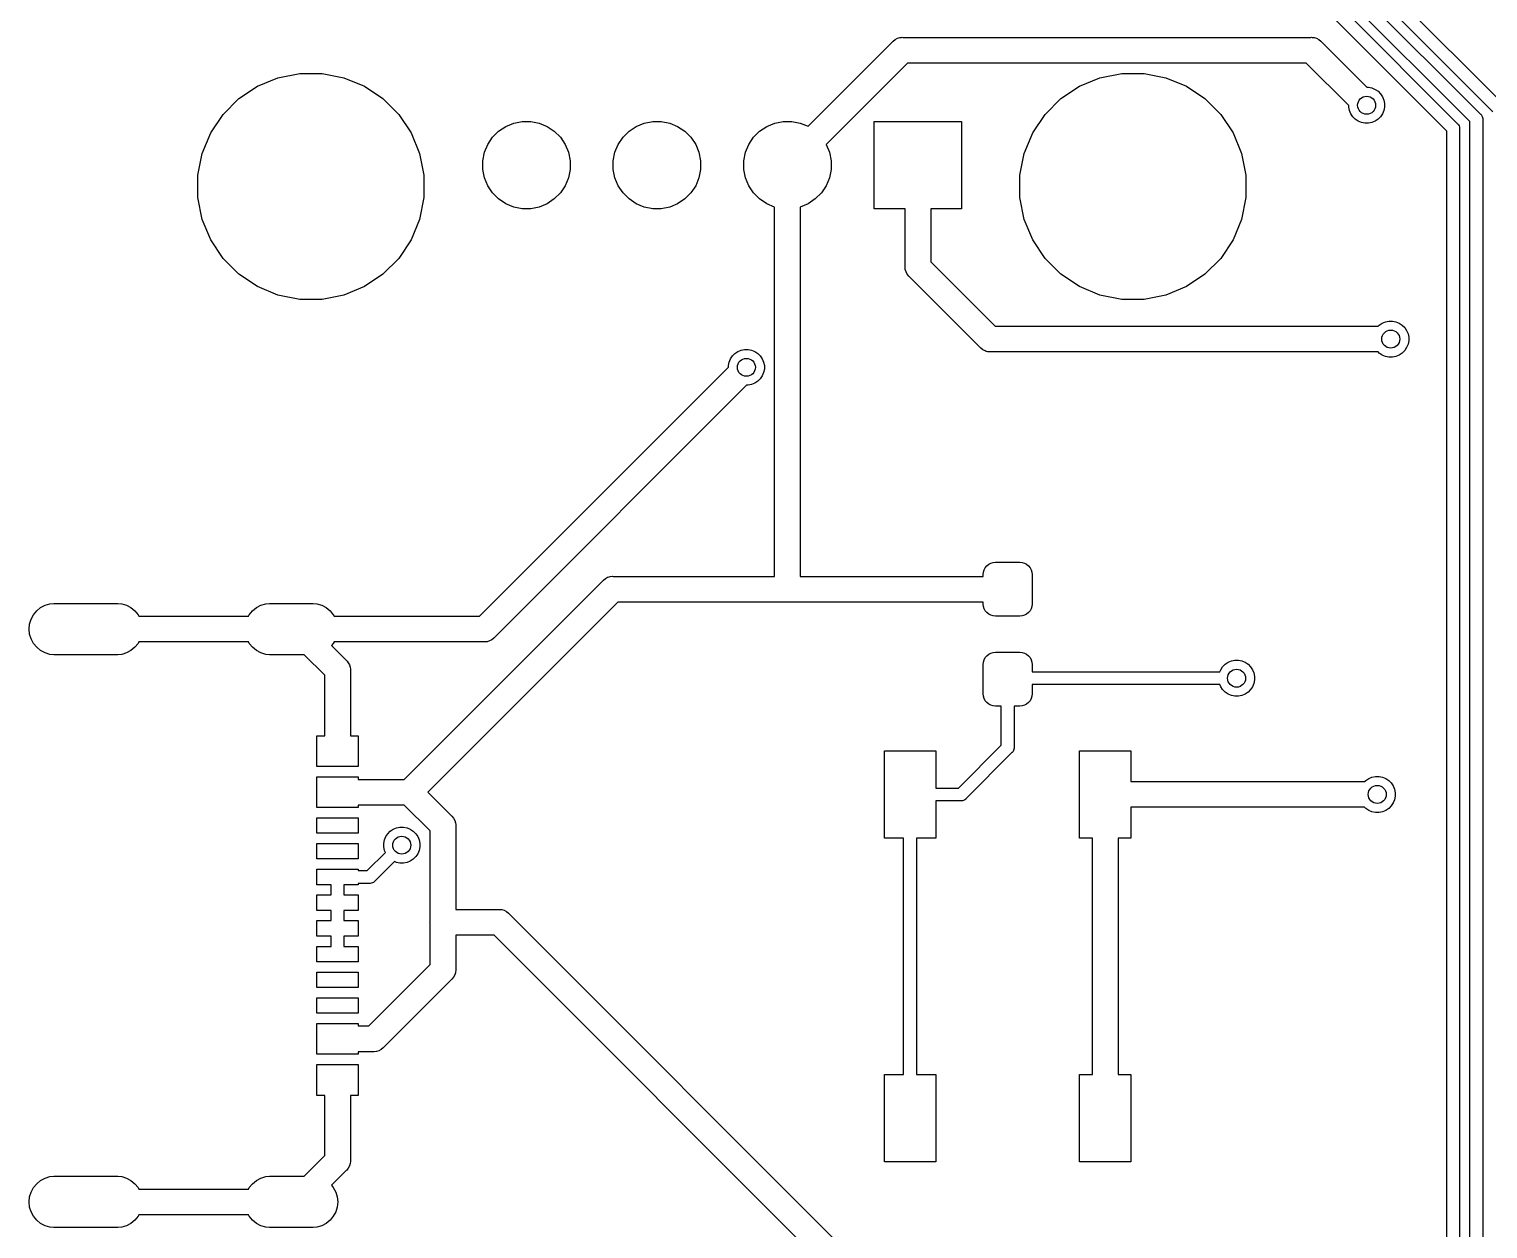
# Model space of a CAD drawing. Extents: x 52 to 337, y -160 to -34.
# Drawn here: x 51.6 to 79.99, y -92.62 to -69.27 of the extents above; entities that cross this region are included whole.
import ezdxf

# ---------------------------------------------------------------- set-up
doc = ezdxf.new("R2010")
doc.units = 0
doc.layers.add('BLACK', color=7, linetype='CONTINUOUS')

msp = doc.modelspace()

# ---------------------------------------------------------------- linework, layer by layer
at = {"layer": 'BLACK', "linetype": 'CONTINUOUS'}
for p, q in [((77.5639, -68.0008), (80.2991, -70.7359)), ((80.09, -70.8804), (77.4194, -68.2098)), ((79.64, -71.0668), (77.233, -68.6598)), ((77.3775, -68.4508), (79.849, -70.9223)), ((77.1911, -68.9008), (79.399, -71.1087)), ((79.19, -71.2532), (77.0466, -69.1098)), ((66.7581, -71.1596), (68.407, -69.5107)), ((68.407, -69.5107), (68.4148, -69.5012)), ((68.4148, -69.5012), (68.4529, -69.4699)), ((68.4529, -69.4699), (68.4963, -69.4467)), ((68.4963, -69.4467), (68.5434, -69.4324)), ((68.5434, -69.4324), (68.5802, -69.4288)), ((68.5802, -69.4288), (68.5925, -69.4276)), ((68.5802, -69.4288), (68.5802, -69.4288)), ((68.5925, -69.4276), (68.6047, -69.4288)), ((68.6047, -69.4288), (76.5479, -69.4288)), ((76.5479, -69.4288), (76.5601, -69.4276)), ((76.5601, -69.4276), (76.5724, -69.4288)), ((76.5724, -69.4288), (76.6091, -69.4324)), ((76.6091, -69.4324), (76.6563, -69.4467)), ((76.6563, -69.4467), (76.6997, -69.4699)), ((76.6997, -69.4699), (76.7378, -69.5012)), ((76.7378, -69.5012), (76.7456, -69.5107)), ((76.7456, -69.5107), (77.6349, -70.4)), ((56.4396, -70.2133), (56.8646, -70.1288)), ((56.8646, -70.1288), (57.298, -70.1288)), ((57.298, -70.1288), (57.723, -70.2133)), ((68.696, -69.9288), (67.1116, -71.5132)), ((76.4566, -69.9288), (68.696, -69.9288)), ((72.4396, -70.2133), (72.8646, -70.1288)), ((72.8646, -70.1288), (73.298, -70.1288)), ((73.298, -70.1288), (73.723, -70.2133)), ((77.2813, -70.7536), (76.4566, -69.9288)), ((55.6789, -70.6199), (56.0392, -70.3792)), ((56.0392, -70.3792), (56.4396, -70.2133)), ((57.723, -70.2133), (58.1234, -70.3792)), ((58.1234, -70.3792), (58.4837, -70.6199)), ((71.6789, -70.6199), (72.0392, -70.3792)), ((72.0392, -70.3792), (72.4396, -70.2133)), ((73.723, -70.2133), (74.1234, -70.3792)), ((74.1234, -70.3792), (74.4837, -70.6199)), ((77.6349, -70.4), (77.6658, -70.4)), ((77.6658, -70.4), (77.7334, -70.4134)), ((55.3724, -70.9264), (55.6789, -70.6199)), ((58.4837, -70.6199), (58.7901, -70.9264)), ((71.3724, -70.9264), (71.6789, -70.6199)), ((74.4837, -70.6199), (74.7901, -70.9264)), ((77.7334, -70.4134), (77.7971, -70.4398)), ((77.7971, -70.4398), (77.8544, -70.4781)), ((77.8544, -70.4781), (77.9032, -70.5269)), ((77.9032, -70.5269), (77.9415, -70.5842)), ((77.9415, -70.5842), (77.9679, -70.6479)), ((77.9679, -70.6479), (77.9813, -70.7155)), ((55.1317, -71.2867), (55.3724, -70.9264)), ((58.7901, -70.9264), (59.0309, -71.2867)), ((71.1317, -71.2867), (71.3724, -70.9264)), ((74.7901, -70.9264), (75.0309, -71.2867)), ((77.2813, -70.7845), (77.2813, -70.7536)), ((77.2948, -70.8521), (77.2813, -70.7845)), ((77.3212, -70.9158), (77.2948, -70.8521)), ((77.3595, -70.9731), (77.3212, -70.9158)), ((77.4082, -71.0219), (77.3595, -70.9731)), ((77.9032, -70.9731), (77.8544, -71.0219)), ((77.9415, -70.9158), (77.9032, -70.9731)), ((77.9679, -70.8521), (77.9415, -70.9158)), ((77.9813, -70.7845), (77.9679, -70.8521)), ((77.9813, -70.7155), (77.9813, -70.7845)), ((79.849, -70.9223), (79.8538, -70.9262)), ((79.8538, -70.9262), (79.8577, -70.9309)), ((79.8577, -70.9309), (79.8577, -70.9309)), ((79.8577, -70.9309), (79.8667, -70.9419)), ((79.8667, -70.9419), (79.8694, -70.9452)), ((79.8694, -70.9452), (79.881, -70.9669)), ((79.881, -70.9669), (79.8882, -70.9905)), ((60.6173, -71.3719), (60.7357, -71.2535)), ((60.7357, -71.2535), (60.8749, -71.1605)), ((60.8749, -71.1605), (61.0296, -71.0964)), ((61.0296, -71.0964), (61.1938, -71.0637)), ((61.1938, -71.0637), (61.3612, -71.0637)), ((61.3612, -71.0637), (61.5254, -71.0964)), ((61.5254, -71.0964), (61.6801, -71.1605)), ((61.6801, -71.1605), (61.8193, -71.2535)), ((61.8193, -71.2535), (61.9377, -71.3719)), ((63.1573, -71.3719), (63.2757, -71.2535)), ((63.2757, -71.2535), (63.4149, -71.1605)), ((63.4149, -71.1605), (63.5696, -71.0964)), ((63.5696, -71.0964), (63.7338, -71.0637)), ((63.7338, -71.0637), (63.9012, -71.0637)), ((63.9012, -71.0637), (64.0654, -71.0964)), ((64.0654, -71.0964), (64.2201, -71.1605)), ((64.2201, -71.1605), (64.3593, -71.2535)), ((64.3593, -71.2535), (64.4777, -71.3719)), ((65.6973, -71.3719), (65.8157, -71.2535)), ((65.8157, -71.2535), (65.9549, -71.1605)), ((65.9549, -71.1605), (66.1096, -71.0964)), ((66.1096, -71.0964), (66.2738, -71.0637)), ((66.2738, -71.0637), (66.4412, -71.0637)), ((66.4412, -71.0637), (66.6054, -71.0964)), ((66.6054, -71.0964), (66.7581, -71.1596)), ((68.0475, -72.7638), (68.0475, -71.0637)), ((68.0475, -71.0637), (69.7475, -71.0637)), ((69.7475, -71.0637), (69.7475, -72.7638)), ((77.4655, -71.0602), (77.4082, -71.0219)), ((77.5292, -71.0866), (77.4655, -71.0602)), ((77.5969, -71.1), (77.5292, -71.0866)), ((77.6658, -71.1), (77.5969, -71.1)), ((77.7334, -71.0866), (77.6658, -71.1)), ((77.7971, -71.0602), (77.7334, -71.0866)), ((77.8544, -71.0219), (77.7971, -71.0602)), ((79.19, -107.845), (79.19, -71.2532)), ((79.399, -71.1087), (79.4038, -71.1126)), ((79.4038, -71.1126), (79.4077, -71.1173)), ((79.4077, -71.1173), (79.4077, -71.1173)), ((79.4077, -71.1173), (79.4194, -71.1316)), ((79.4194, -71.1316), (79.431, -71.1533)), ((79.431, -71.1533), (79.4382, -71.1769)), ((79.4382, -71.1769), (79.4406, -71.2014)), ((79.4406, -71.2014), (79.44, -71.2075)), ((79.44, -71.2075), (79.44, -107.8)), ((79.64, -107.659), (79.64, -71.0668)), ((79.8882, -70.9905), (79.89, -71.0089)), ((79.89, -71.0089), (79.89, -71.0089)), ((79.89, -71.0089), (79.8906, -71.015)), ((79.8906, -71.015), (79.89, -71.0211)), ((79.89, -71.0211), (79.89, -107.613)), ((54.9658, -71.6871), (55.1317, -71.2867)), ((59.0309, -71.2867), (59.1968, -71.6871)), ((60.4602, -71.6658), (60.5242, -71.5111)), ((60.5242, -71.5111), (60.6173, -71.3719)), ((61.9377, -71.3719), (62.0308, -71.5111)), ((62.0308, -71.5111), (62.0948, -71.6658)), ((63.0002, -71.6658), (63.0642, -71.5111)), ((63.0642, -71.5111), (63.1573, -71.3719)), ((64.4777, -71.3719), (64.5708, -71.5111)), ((64.5708, -71.5111), (64.6348, -71.6658)), ((65.5402, -71.6658), (65.6042, -71.5111)), ((65.6042, -71.5111), (65.6973, -71.3719)), ((67.1116, -71.5132), (67.1748, -71.6658)), ((70.9658, -71.6871), (71.1317, -71.2867)), ((75.0309, -71.2867), (75.1968, -71.6871)), ((54.8813, -72.1121), (54.9658, -71.6871)), ((59.1968, -71.6871), (59.2813, -72.1121)), ((60.4275, -71.83), (60.4602, -71.6658)), ((60.4275, -71.9975), (60.4275, -71.83)), ((62.0948, -71.6658), (62.1275, -71.83)), ((62.1275, -71.83), (62.1275, -71.9975)), ((62.9675, -71.83), (63.0002, -71.6658)), ((62.9675, -71.9975), (62.9675, -71.83)), ((64.6348, -71.6658), (64.6675, -71.83)), ((64.6675, -71.83), (64.6675, -71.9975)), ((65.5075, -71.83), (65.5402, -71.6658)), ((65.5075, -71.9975), (65.5075, -71.83)), ((67.1748, -71.6658), (67.2075, -71.83)), ((67.2075, -71.83), (67.2075, -71.9975)), ((70.8813, -72.1121), (70.9658, -71.6871)), ((75.1968, -71.6871), (75.2813, -72.1121)), ((54.8813, -72.5455), (54.8813, -72.1121)), ((59.2813, -72.1121), (59.2813, -72.5455)), ((60.4602, -72.1617), (60.4275, -71.9975)), ((62.1275, -71.9975), (62.0948, -72.1617)), ((63.0002, -72.1617), (62.9675, -71.9975)), ((64.6675, -71.9975), (64.6348, -72.1617)), ((65.5402, -72.1617), (65.5075, -71.9975)), ((67.2075, -71.9975), (67.1748, -72.1617)), ((70.8813, -72.5455), (70.8813, -72.1121)), ((75.2813, -72.1121), (75.2813, -72.5455)), ((60.5242, -72.3164), (60.4602, -72.1617)), ((60.6173, -72.4556), (60.5242, -72.3164)), ((62.0308, -72.3164), (61.9377, -72.4556)), ((62.0948, -72.1617), (62.0308, -72.3164)), ((63.0642, -72.3164), (63.0002, -72.1617)), ((63.1573, -72.4556), (63.0642, -72.3164)), ((64.5708, -72.3164), (64.4777, -72.4556)), ((64.6348, -72.1617), (64.5708, -72.3164)), ((65.6042, -72.3164), (65.5402, -72.1617)), ((65.6973, -72.4556), (65.6042, -72.3164)), ((67.1108, -72.3164), (67.0177, -72.4556)), ((67.1748, -72.1617), (67.1108, -72.3164)), ((54.9658, -72.9705), (54.8813, -72.5455)), ((59.2813, -72.5455), (59.1968, -72.9705)), ((60.7357, -72.574), (60.6173, -72.4556)), ((60.8749, -72.667), (60.7357, -72.574)), ((61.0296, -72.7311), (60.8749, -72.667)), ((61.6801, -72.667), (61.5254, -72.7311)), ((61.8193, -72.574), (61.6801, -72.667)), ((61.9377, -72.4556), (61.8193, -72.574)), ((63.2757, -72.574), (63.1573, -72.4556)), ((63.4149, -72.667), (63.2757, -72.574)), ((63.5696, -72.7311), (63.4149, -72.667)), ((64.2201, -72.667), (64.0654, -72.7311)), ((64.3593, -72.574), (64.2201, -72.667)), ((64.4777, -72.4556), (64.3593, -72.574)), ((65.8157, -72.574), (65.6973, -72.4556)), ((65.9549, -72.667), (65.8157, -72.574)), ((66.1075, -72.7302), (65.9549, -72.667)), ((66.7601, -72.667), (66.6075, -72.7302)), ((66.8993, -72.574), (66.7601, -72.667)), ((67.0177, -72.4556), (66.8993, -72.574)), ((70.9658, -72.9705), (70.8813, -72.5455)), ((75.2813, -72.5455), (75.1968, -72.9705)), ((61.1938, -72.7638), (61.0296, -72.7311)), ((61.3612, -72.7638), (61.1938, -72.7638)), ((61.5254, -72.7311), (61.3612, -72.7638)), ((63.7338, -72.7638), (63.5696, -72.7311)), ((63.9012, -72.7638), (63.7338, -72.7638)), ((64.0654, -72.7311), (63.9012, -72.7638)), ((66.1075, -79.9188), (66.1075, -72.7302)), ((66.6075, -72.7302), (66.6075, -79.9188)), ((68.6475, -72.7638), (68.0475, -72.7638)), ((68.6475, -73.8852), (68.6475, -72.7638)), ((69.7475, -72.7638), (69.1475, -72.7638)), ((69.1475, -72.7638), (69.1475, -73.7939)), ((55.1317, -73.3709), (54.9658, -72.9705)), ((59.1968, -72.9705), (59.0309, -73.3709)), ((71.1317, -73.3709), (70.9658, -72.9705)), ((75.1968, -72.9705), (75.0309, -73.3709)), ((55.3724, -73.7312), (55.1317, -73.3709)), ((59.0309, -73.3709), (58.7901, -73.7312)), ((71.3724, -73.7312), (71.1317, -73.3709)), ((75.0309, -73.3709), (74.7901, -73.7312)), ((55.6789, -74.0377), (55.3724, -73.7312)), ((58.7901, -73.7312), (58.4837, -74.0377)), ((69.1475, -73.7939), (70.4036, -75.05)), ((71.6789, -74.0377), (71.3724, -73.7312)), ((74.7901, -73.7312), (74.4837, -74.0377)), ((56.0392, -74.2784), (55.6789, -74.0377)), ((58.4837, -74.0377), (58.1234, -74.2784)), ((68.6463, -73.8975), (68.6475, -73.8852)), ((68.6511, -73.9465), (68.6463, -73.8975)), ((68.6654, -73.9936), (68.6511, -73.9465)), ((68.6886, -74.0371), (68.6654, -73.9936)), ((68.7199, -74.0751), (68.6886, -74.0371)), ((68.7294, -74.083), (68.7199, -74.0751)), ((70.1145, -75.4681), (68.7294, -74.083)), ((72.0392, -74.2784), (71.6789, -74.0377)), ((74.4837, -74.0377), (74.1234, -74.2784)), ((56.4396, -74.4443), (56.0392, -74.2784)), ((58.1234, -74.2784), (57.723, -74.4443)), ((72.4396, -74.4443), (72.0392, -74.2784)), ((74.1234, -74.2784), (73.723, -74.4443)), ((56.8646, -74.5288), (56.4396, -74.4443)), ((57.298, -74.5288), (56.8646, -74.5288)), ((57.723, -74.4443), (57.298, -74.5288)), ((72.8646, -74.5288), (72.4396, -74.4443)), ((73.298, -74.5288), (72.8646, -74.5288)), ((73.723, -74.4443), (73.298, -74.5288)), ((77.9979, -74.9634), (78.0655, -74.95)), ((78.0655, -74.95), (78.1345, -74.95)), ((78.1345, -74.95), (78.2021, -74.9634)), ((70.4036, -75.05), (77.855, -75.05)), ((77.855, -75.05), (77.8769, -75.0281)), ((77.8769, -75.0281), (77.9342, -74.9898)), ((77.9342, -74.9898), (77.9979, -74.9634)), ((78.2021, -74.9634), (78.2658, -74.9898)), ((78.2658, -74.9898), (78.3231, -75.0281)), ((78.3231, -75.0281), (78.3719, -75.0769)), ((78.3719, -75.0769), (78.4102, -75.1342)), ((78.4102, -75.1342), (78.4365, -75.1979)), ((78.4365, -75.1979), (78.45, -75.2655)), ((65.3917, -75.5398), (65.4554, -75.5134)), ((65.4554, -75.5134), (65.523, -75.5)), ((65.523, -75.5), (65.592, -75.5)), ((65.592, -75.5), (65.6596, -75.5134)), ((65.6596, -75.5134), (65.7233, -75.5398)), ((70.1224, -75.4776), (70.1145, -75.4681)), ((70.1604, -75.5089), (70.1224, -75.4776)), ((70.2039, -75.5321), (70.1604, -75.5089)), ((78.3719, -75.5231), (78.3231, -75.5719)), ((78.4102, -75.4658), (78.3719, -75.5231)), ((78.4365, -75.4021), (78.4102, -75.4658)), ((78.45, -75.3345), (78.4365, -75.4021)), ((78.45, -75.2655), (78.45, -75.3345)), ((65.2075, -75.8155), (65.221, -75.7479)), ((65.221, -75.7479), (65.2473, -75.6842)), ((65.2473, -75.6842), (65.2856, -75.6269)), ((65.2856, -75.6269), (65.3344, -75.5781)), ((65.3344, -75.5781), (65.3917, -75.5398)), ((65.7233, -75.5398), (65.7806, -75.5781)), ((65.7806, -75.5781), (65.8294, -75.6269)), ((65.8294, -75.6269), (65.8677, -75.6842)), ((65.8677, -75.6842), (65.894, -75.7479)), ((65.894, -75.7479), (65.9075, -75.8155)), ((70.2274, -75.5392), (70.2039, -75.5321)), ((70.251, -75.5464), (70.2274, -75.5392)), ((70.3, -75.5512), (70.251, -75.5464)), ((70.3123, -75.55), (70.3, -75.5512)), ((77.855, -75.55), (70.3123, -75.55)), ((77.8769, -75.5719), (77.855, -75.55)), ((77.9342, -75.6102), (77.8769, -75.5719)), ((77.9979, -75.6365), (77.9342, -75.6102)), ((78.0655, -75.65), (77.9979, -75.6365)), ((78.1345, -75.65), (78.0655, -75.65)), ((78.2021, -75.6365), (78.1345, -75.65)), ((78.2658, -75.6102), (78.2021, -75.6365)), ((78.3231, -75.5719), (78.2658, -75.6102)), ((60.3602, -80.6937), (65.2075, -75.8464)), ((65.2075, -75.8464), (65.2075, -75.8155)), ((65.8294, -76.0731), (65.7806, -76.1219)), ((65.8677, -76.0158), (65.8294, -76.0731)), ((65.894, -75.9521), (65.8677, -76.0158)), ((65.9075, -75.8845), (65.894, -75.9521)), ((65.9075, -75.8155), (65.9075, -75.8845)), ((65.5611, -76.2), (60.6492, -81.1118)), ((65.592, -76.2), (65.5611, -76.2)), ((65.6596, -76.1865), (65.592, -76.2)), ((65.7233, -76.1602), (65.6596, -76.1865)), ((65.7806, -76.1219), (65.7233, -76.1602)), ((70.1868, -79.7904), (70.2088, -79.7493)), ((70.2088, -79.7493), (70.2383, -79.7133)), ((70.2383, -79.7133), (70.2743, -79.6838)), ((70.2743, -79.6838), (70.3154, -79.6618)), ((70.3154, -79.6618), (70.3599, -79.6483)), ((70.3599, -79.6483), (70.4062, -79.6437)), ((70.4062, -79.6437), (70.8812, -79.6437)), ((70.8812, -79.6437), (70.9276, -79.6483)), ((70.9276, -79.6483), (70.9721, -79.6618)), ((70.9721, -79.6618), (71.0132, -79.6838)), ((71.0132, -79.6838), (71.0492, -79.7133)), ((71.0492, -79.7133), (71.0787, -79.7493)), ((71.0787, -79.7493), (71.1007, -79.7904)), ((58.8992, -83.8687), (62.7673, -80.0007)), ((62.7673, -80.0007), (62.7751, -79.9911)), ((62.7751, -79.9911), (62.8132, -79.9599)), ((62.8132, -79.9599), (62.8566, -79.9367)), ((62.8566, -79.9367), (62.8866, -79.9276)), ((62.8866, -79.9276), (62.9037, -79.9224)), ((62.9037, -79.9224), (62.9528, -79.9175)), ((62.9528, -79.9175), (62.965, -79.9188)), ((62.965, -79.9188), (66.1075, -79.9188)), ((66.6075, -79.9188), (70.1688, -79.9188)), ((70.1688, -79.8812), (70.1733, -79.8349)), ((70.1688, -79.9188), (70.1688, -79.8812)), ((70.1733, -79.8349), (70.1868, -79.7904)), ((71.1007, -79.7904), (71.1142, -79.8349)), ((71.1142, -79.8349), (71.1187, -79.8812)), ((71.1187, -79.8812), (71.1187, -80.4562)), ((51.6823, -80.6646), (51.7447, -80.5885)), ((51.7447, -80.5885), (51.8209, -80.526)), ((51.8209, -80.526), (51.9077, -80.4796)), ((51.9077, -80.4796), (52.002, -80.451)), ((52.002, -80.451), (52.0754, -80.4437)), ((52.0754, -80.4437), (53.3246, -80.4437)), ((53.3246, -80.4437), (53.398, -80.451)), ((53.398, -80.451), (53.4923, -80.4796)), ((53.4923, -80.4796), (53.5791, -80.526)), ((53.5791, -80.526), (53.6553, -80.5885)), ((53.6553, -80.5885), (53.7177, -80.6646)), ((55.8823, -80.6646), (55.9447, -80.5885)), ((55.9447, -80.5885), (56.0209, -80.526)), ((56.0209, -80.526), (56.1077, -80.4796)), ((56.1077, -80.4796), (56.202, -80.451)), ((56.202, -80.451), (56.2754, -80.4437)), ((56.2754, -80.4437), (57.1246, -80.4437)), ((57.1246, -80.4437), (57.198, -80.451)), ((57.198, -80.451), (57.2923, -80.4796)), ((57.2923, -80.4796), (57.3791, -80.526)), ((57.3791, -80.526), (57.4553, -80.5885)), ((57.4553, -80.5885), (57.5177, -80.6646)), ((63.0563, -80.4188), (59.3563, -84.1187)), ((66.319, -80.4188), (63.0563, -80.4188)), ((66.3312, -80.42), (66.319, -80.4188)), ((66.3435, -80.4188), (66.3312, -80.42)), ((70.1688, -80.4188), (66.3435, -80.4188)), ((70.1688, -80.4562), (70.1688, -80.4188)), ((70.1733, -80.5026), (70.1688, -80.4562)), ((70.1868, -80.5471), (70.1733, -80.5026)), ((70.2088, -80.5882), (70.1868, -80.5471)), ((70.2383, -80.6242), (70.2088, -80.5882)), ((70.2743, -80.6537), (70.2383, -80.6242)), ((71.0492, -80.6242), (71.0132, -80.6537)), ((71.0787, -80.5882), (71.0492, -80.6242)), ((71.1007, -80.5471), (71.0787, -80.5882)), ((71.1142, -80.5026), (71.1007, -80.5471)), ((71.1187, -80.4562), (71.1142, -80.5026)), ((51.5976, -80.9437), (51.6072, -80.8457)), ((51.6072, -80.8457), (51.6358, -80.7515)), ((51.6358, -80.7515), (51.6823, -80.6646)), ((53.7177, -80.6646), (53.7333, -80.6937)), ((53.7333, -80.6937), (55.8667, -80.6937)), ((55.8667, -80.6937), (55.8823, -80.6646)), ((57.5177, -80.6646), (57.5333, -80.6937)), ((57.5333, -80.6937), (60.3602, -80.6937)), ((70.3154, -80.6757), (70.2743, -80.6537)), ((70.3599, -80.6892), (70.3154, -80.6757)), ((70.4062, -80.6937), (70.3599, -80.6892)), ((70.8812, -80.6937), (70.4062, -80.6937)), ((70.9276, -80.6892), (70.8812, -80.6937)), ((70.9721, -80.6757), (70.9276, -80.6892)), ((71.0132, -80.6537), (70.9721, -80.6757)), ((51.6072, -81.0418), (51.5976, -80.9437)), ((51.6358, -81.136), (51.6072, -81.0418)), ((51.6823, -81.2229), (51.6358, -81.136)), ((53.7333, -81.1937), (53.7177, -81.2229)), ((55.8667, -81.1937), (53.7333, -81.1937)), ((55.8823, -81.2229), (55.8667, -81.1937)), ((57.5333, -81.1937), (57.5177, -81.2229)), ((60.4515, -81.1937), (57.5333, -81.1937)), ((60.4637, -81.195), (60.4515, -81.1937)), ((60.5128, -81.1901), (60.4637, -81.195)), ((60.5599, -81.1758), (60.5128, -81.1901)), ((60.6033, -81.1526), (60.5599, -81.1758)), ((60.6414, -81.1214), (60.6033, -81.1526)), ((60.6492, -81.1118), (60.6414, -81.1214)), ((51.7447, -81.299), (51.6823, -81.2229)), ((51.8209, -81.3615), (51.7447, -81.299)), ((51.9077, -81.4079), (51.8209, -81.3615)), ((52.002, -81.4365), (51.9077, -81.4079)), ((52.0754, -81.4437), (52.002, -81.4365)), ((53.3246, -81.4437), (52.0754, -81.4437)), ((53.398, -81.4365), (53.3246, -81.4437)), ((53.4923, -81.4079), (53.398, -81.4365)), ((53.5791, -81.3615), (53.4923, -81.4079)), ((53.6553, -81.299), (53.5791, -81.3615)), ((53.7177, -81.2229), (53.6553, -81.299)), ((55.9447, -81.299), (55.8823, -81.2229)), ((56.0209, -81.3615), (55.9447, -81.299)), ((56.1077, -81.4079), (56.0209, -81.3615)), ((56.202, -81.4365), (56.1077, -81.4079)), ((56.2754, -81.4437), (56.202, -81.4365)), ((56.9526, -81.4437), (56.2754, -81.4437)), ((57.35, -81.8411), (56.9526, -81.4437)), ((57.5177, -81.2229), (57.4822, -81.2662)), ((57.4822, -81.2662), (57.7681, -81.5521)), ((70.2088, -81.4993), (70.2383, -81.4633)), ((70.2383, -81.4633), (70.2743, -81.4338)), ((70.2743, -81.4338), (70.3154, -81.4118)), ((70.3154, -81.4118), (70.3599, -81.3983)), ((70.3599, -81.3983), (70.4062, -81.3937)), ((70.4062, -81.3937), (70.8812, -81.3937)), ((70.8812, -81.3937), (70.9276, -81.3983)), ((70.9276, -81.3983), (70.9721, -81.4118)), ((70.9721, -81.4118), (71.0132, -81.4338)), ((71.0132, -81.4338), (71.0492, -81.4633)), ((71.0492, -81.4633), (71.0787, -81.4993)), ((57.7681, -81.5521), (57.7776, -81.5599)), ((57.7776, -81.5599), (57.7855, -81.5695)), ((57.7855, -81.5695), (57.7855, -81.5695)), ((57.7855, -81.5695), (57.8089, -81.598)), ((57.8089, -81.598), (57.8321, -81.6414)), ((57.8321, -81.6414), (57.8321, -81.6414)), ((57.8321, -81.6414), (57.8464, -81.6886)), ((57.8464, -81.6886), (57.85, -81.7253)), ((57.85, -81.7253), (57.8512, -81.7376)), ((57.8512, -81.7376), (57.85, -81.7498)), ((57.85, -81.7498), (57.85, -82.1395)), ((70.1688, -81.6312), (70.1733, -81.5849)), ((70.1688, -82.2062), (70.1688, -81.6312)), ((70.1733, -81.5849), (70.1868, -81.5404)), ((70.1868, -81.5404), (70.2088, -81.4993)), ((71.0787, -81.4993), (71.1007, -81.5404)), ((71.1007, -81.5404), (71.1142, -81.5849)), ((71.1142, -81.5849), (71.1187, -81.6312)), ((71.1187, -81.6312), (71.1187, -81.775)), ((74.7729, -81.775), (74.7898, -81.7342)), ((74.7898, -81.7342), (74.8281, -81.6769)), ((74.8281, -81.6769), (74.8769, -81.6281)), ((74.8769, -81.6281), (74.9342, -81.5898)), ((74.9342, -81.5898), (74.9979, -81.5635)), ((74.9979, -81.5635), (75.0655, -81.55)), ((75.0655, -81.55), (75.1345, -81.55)), ((75.1345, -81.55), (75.2021, -81.5635)), ((75.2021, -81.5635), (75.2658, -81.5898)), ((75.2658, -81.5898), (75.3231, -81.6281)), ((75.3231, -81.6281), (75.3719, -81.6769)), ((75.3719, -81.6769), (75.4102, -81.7342)), ((75.4102, -81.7342), (75.4365, -81.7979)), ((57.35, -82.1395), (57.35, -81.8411)), ((71.1187, -81.775), (74.7729, -81.775)), ((74.7729, -82.025), (71.1187, -82.025)), ((71.1187, -82.025), (71.1187, -82.2062)), ((74.7898, -82.0658), (74.7729, -82.025)), ((75.4365, -82.0021), (75.4102, -82.0658)), ((75.4365, -81.7979), (75.45, -81.8655)), ((75.45, -81.9345), (75.4365, -82.0021)), ((75.45, -81.8655), (75.45, -81.9345)), ((57.35, -83.0187), (57.35, -82.1395)), ((57.35, -82.1395), (57.35, -82.1395)), ((57.85, -82.1395), (57.85, -82.1395)), ((57.85, -82.1395), (57.85, -83.0187)), ((70.1733, -82.2526), (70.1688, -82.2062)), ((70.1868, -82.2971), (70.1733, -82.2526)), ((70.2088, -82.3382), (70.1868, -82.2971)), ((71.1007, -82.2971), (71.0787, -82.3382)), ((71.1142, -82.2526), (71.1007, -82.2971)), ((71.1187, -82.2062), (71.1142, -82.2526)), ((74.8281, -82.1231), (74.7898, -82.0658)), ((74.8769, -82.1719), (74.8281, -82.1231)), ((74.9342, -82.2102), (74.8769, -82.1719)), ((74.9979, -82.2365), (74.9342, -82.2102)), ((75.0655, -82.25), (74.9979, -82.2365)), ((75.1345, -82.25), (75.0655, -82.25)), ((75.2021, -82.2365), (75.1345, -82.25)), ((75.2658, -82.2102), (75.2021, -82.2365)), ((75.3231, -82.1719), (75.2658, -82.2102)), ((75.3719, -82.1231), (75.3231, -82.1719)), ((75.4102, -82.0658), (75.3719, -82.1231)), ((70.2383, -82.3742), (70.2088, -82.3382)), ((70.2743, -82.4037), (70.2383, -82.3742)), ((70.3154, -82.4257), (70.2743, -82.4037)), ((70.3599, -82.4392), (70.3154, -82.4257)), ((70.4062, -82.4437), (70.3599, -82.4392)), ((70.5188, -82.4437), (70.4062, -82.4437)), ((70.5187, -83.2045), (70.5188, -82.4437)), ((70.8812, -82.4437), (70.7687, -82.4437)), ((70.7687, -82.4437), (70.7687, -83.2501)), ((70.9276, -82.4392), (70.8812, -82.4437)), ((70.9721, -82.4257), (70.9276, -82.4392)), ((71.0132, -82.4037), (70.9721, -82.4257)), ((71.0492, -82.3742), (71.0132, -82.4037)), ((71.0787, -82.3382), (71.0492, -82.3742)), ((57.2, -83.6187), (57.2, -83.0187)), ((57.2, -83.0187), (57.35, -83.0187)), ((57.85, -83.0187), (58, -83.0187)), ((58, -83.0187), (58, -83.6187)), ((68.2437, -85.0125), (68.2437, -83.3125)), ((68.2437, -83.3125), (69.2437, -83.3125)), ((69.2437, -83.3125), (69.2437, -84.0375)), ((69.6857, -84.0375), (70.5187, -83.2045)), ((70.7278, -83.349), (69.8302, -84.2465)), ((70.7326, -83.3451), (70.7278, -83.349)), ((70.7365, -83.3403), (70.7326, -83.3451)), ((70.7482, -83.326), (70.7365, -83.3403)), ((70.7598, -83.3043), (70.7482, -83.326)), ((70.764, -83.2906), (70.7598, -83.3043)), ((70.7669, -83.2808), (70.764, -83.2906)), ((70.7687, -83.2624), (70.7669, -83.2808)), ((70.7687, -83.2501), (70.7694, -83.2563)), ((70.7694, -83.2563), (70.7687, -83.2624)), ((70.7687, -83.2624), (70.7687, -83.2624)), ((72.0438, -85.0125), (72.0438, -83.3125)), ((72.0438, -83.3125), (73.0438, -83.3125)), ((73.0438, -83.3125), (73.0438, -83.9125)), ((58, -83.6187), (57.2, -83.6187)), ((57.2, -84.4188), (57.2, -83.8187)), ((57.2, -83.8187), (58, -83.8187)), ((58, -83.8187), (58, -83.8687)), ((58, -83.8687), (58.8992, -83.8687)), ((69.2437, -84.0375), (69.6857, -84.0375)), ((73.0438, -83.9125), (77.5925, -83.9125)), ((77.5925, -83.9125), (77.6144, -83.8906)), ((77.6144, -83.8906), (77.6717, -83.8523)), ((77.6717, -83.8523), (77.7354, -83.8259)), ((77.7354, -83.8259), (77.803, -83.8125)), ((77.803, -83.8125), (77.872, -83.8125)), ((77.872, -83.8125), (77.9396, -83.8259)), ((77.9396, -83.8259), (78.0033, -83.8523)), ((78.0033, -83.8523), (78.0606, -83.8906)), ((78.0606, -83.8906), (78.1094, -83.9394)), ((78.1094, -83.9394), (78.1477, -83.9967)), ((78.1477, -83.9967), (78.174, -84.0604)), ((59.3563, -84.1187), (59.8181, -84.5805)), ((69.7314, -84.2875), (69.2437, -84.2875)), ((69.2437, -84.2875), (69.2437, -85.0125)), ((69.7375, -84.2881), (69.7314, -84.2875)), ((69.7436, -84.2875), (69.7375, -84.2881)), ((69.762, -84.2857), (69.7436, -84.2875)), ((69.7436, -84.2875), (69.7436, -84.2875)), ((69.7856, -84.2785), (69.762, -84.2857)), ((69.8073, -84.2669), (69.7856, -84.2785)), ((69.8263, -84.2513), (69.8073, -84.2669)), ((69.8302, -84.2465), (69.8263, -84.2513)), ((78.174, -84.2646), (78.1477, -84.3283)), ((78.174, -84.0604), (78.1875, -84.128)), ((78.1875, -84.197), (78.174, -84.2646)), ((78.1875, -84.128), (78.1875, -84.197)), ((58, -84.4188), (57.2, -84.4188)), ((58.8992, -84.3687), (58, -84.3687)), ((58, -84.3687), (58, -84.4188)), ((59.4, -84.8696), (58.8992, -84.3687)), ((59.8181, -84.5805), (59.8276, -84.5884)), ((59.8276, -84.5884), (59.8589, -84.6264)), ((77.5925, -84.4125), (73.0438, -84.4125)), ((73.0438, -84.4125), (73.0438, -85.0125)), ((77.6144, -84.4344), (77.5925, -84.4125)), ((77.6717, -84.4727), (77.6144, -84.4344)), ((77.7354, -84.499), (77.6717, -84.4727)), ((77.803, -84.5125), (77.7354, -84.499)), ((77.872, -84.5125), (77.803, -84.5125)), ((77.9396, -84.499), (77.872, -84.5125)), ((78.0033, -84.4727), (77.9396, -84.499)), ((78.0606, -84.4344), (78.0033, -84.4727)), ((78.1094, -84.3856), (78.0606, -84.4344)), ((78.1477, -84.3283), (78.1094, -84.3856)), ((57.2, -84.9188), (57.2, -84.6187)), ((57.2, -84.6187), (58, -84.6187)), ((58, -84.6187), (58, -84.9188)), ((58.5781, -84.9269), (58.6269, -84.8781)), ((58.6269, -84.8781), (58.6842, -84.8398)), ((58.6842, -84.8398), (58.7479, -84.8135)), ((58.7479, -84.8135), (58.8155, -84.8)), ((58.8155, -84.8), (58.8845, -84.8)), ((58.8845, -84.8), (58.9521, -84.8135)), ((58.9521, -84.8135), (59.0158, -84.8398)), ((59.0158, -84.8398), (59.0731, -84.8781)), ((59.0731, -84.8781), (59.1219, -84.9269)), ((59.4, -86.6377), (59.4, -84.8696)), ((59.8589, -84.6264), (59.8821, -84.6699)), ((59.8821, -84.6699), (59.8964, -84.717)), ((59.8964, -84.717), (59.8994, -84.748)), ((59.8994, -84.748), (59.9012, -84.766)), ((59.9012, -84.766), (59.9, -84.7783)), ((59.9, -84.7783), (59.9, -86.4)), ((58, -84.9188), (57.2, -84.9188)), ((57.2, -85.4188), (57.2, -85.1187)), ((57.2, -85.1187), (58, -85.1187)), ((58, -85.1187), (58, -85.4188)), ((58.5, -85.1155), (58.5134, -85.0479)), ((58.5, -85.1845), (58.5, -85.1155)), ((58.5134, -85.0479), (58.5398, -84.9842)), ((58.5398, -84.9842), (58.5781, -84.9269)), ((59.1219, -84.9269), (59.1602, -84.9842)), ((59.1602, -84.9842), (59.1865, -85.0479)), ((59.1865, -85.0479), (59.2, -85.1155)), ((59.2, -85.1155), (59.2, -85.1845)), ((68.6187, -85.0125), (68.2437, -85.0125)), ((68.6188, -89.6125), (68.6187, -85.0125)), ((69.2437, -85.0125), (68.8687, -85.0125)), ((68.8687, -85.0125), (68.8687, -89.6125)), ((72.2938, -85.0125), (72.0438, -85.0125)), ((72.2938, -89.6125), (72.2938, -85.0125)), ((73.0438, -85.0125), (72.7938, -85.0125)), ((72.7938, -85.0125), (72.7938, -89.6125)), ((58, -85.4188), (57.2, -85.4188)), ((58.1795, -85.6437), (58.5303, -85.2929)), ((58.5134, -85.2521), (58.5, -85.1845)), ((58.5303, -85.2929), (58.5134, -85.2521)), ((59.0158, -85.4602), (58.9521, -85.4865)), ((59.0731, -85.4219), (59.0158, -85.4602)), ((59.1219, -85.3731), (59.0731, -85.4219)), ((59.1602, -85.3158), (59.1219, -85.3731)), ((59.1865, -85.2521), (59.1602, -85.3158)), ((59.2, -85.1845), (59.1865, -85.2521)), ((57.2, -85.9188), (57.2, -85.6187)), ((57.2, -85.6187), (58, -85.6187)), ((58, -85.6187), (58, -85.6437)), ((58, -85.6437), (58.1795, -85.6437)), ((58.7071, -85.4697), (58.324, -85.8528)), ((58.7479, -85.4865), (58.7071, -85.4697)), ((58.8155, -85.5), (58.7479, -85.4865)), ((58.8845, -85.5), (58.8155, -85.5)), ((58.9521, -85.4865), (58.8845, -85.5)), ((57.475, -85.9188), (57.2, -85.9188)), ((57.475, -86.1187), (57.475, -85.9188)), ((58, -85.9188), (57.725, -85.9188)), ((57.725, -85.9188), (57.725, -86.1187)), ((58.2251, -85.8937), (58, -85.8937)), ((58, -85.8937), (58, -85.9188)), ((58.2312, -85.8944), (58.2251, -85.8937)), ((58.2374, -85.8937), (58.2312, -85.8944)), ((58.2558, -85.8919), (58.2374, -85.8937)), ((58.2374, -85.8937), (58.2374, -85.8937)), ((58.2793, -85.8848), (58.2558, -85.8919)), ((58.301, -85.8732), (58.2793, -85.8848)), ((58.3201, -85.8576), (58.301, -85.8732)), ((58.324, -85.8528), (58.3201, -85.8576)), ((57.2, -86.4188), (57.2, -86.1187)), ((57.2, -86.1187), (57.475, -86.1187)), ((57.725, -86.1187), (58, -86.1187)), ((58, -86.1187), (58, -86.4188)), ((57.475, -86.4188), (57.2, -86.4188)), ((57.475, -86.6187), (57.475, -86.4188)), ((58, -86.4188), (57.725, -86.4188)), ((57.725, -86.4188), (57.725, -86.6187)), ((59.9, -86.4), (60.7377, -86.4)), ((60.7377, -86.4), (60.75, -86.3988)), ((60.75, -86.3988), (60.7623, -86.4)), ((60.7623, -86.4), (60.799, -86.4036)), ((60.799, -86.4036), (60.8461, -86.4179)), ((60.8461, -86.4179), (60.8896, -86.4411)), ((60.8896, -86.4411), (60.9276, -86.4724)), ((60.9276, -86.4724), (60.9355, -86.4819)), ((60.9355, -86.4819), (70.8681, -96.4145)), ((57.2, -86.9188), (57.2, -86.6187)), ((57.2, -86.6187), (57.475, -86.6187)), ((57.725, -86.6187), (58, -86.6187)), ((58, -86.6187), (58, -86.9188)), ((59.3988, -86.65), (59.4, -86.6377)), ((59.4, -86.6623), (59.3988, -86.65)), ((59.4, -87.4752), (59.4, -86.6623)), ((57.475, -86.9188), (57.2, -86.9188)), ((57.2, -87.4188), (57.2, -87.1187)), ((57.2, -87.1187), (57.475, -87.1187)), ((57.475, -87.1187), (57.475, -86.9188)), ((58, -86.9188), (57.725, -86.9188)), ((57.725, -86.9188), (57.725, -87.1187)), ((57.725, -87.1187), (58, -87.1187)), ((58, -87.1187), (58, -87.4188)), ((60.6464, -86.9), (59.9, -86.9)), ((59.9, -86.9), (59.9, -87.5665)), ((70.45, -96.7036), (60.6464, -86.9)), ((58, -87.4188), (57.2, -87.4188)), ((57.2, -87.9188), (57.2, -87.6187)), ((57.2, -87.6187), (58, -87.6187)), ((58, -87.6187), (58, -87.9188)), ((58.2064, -88.6688), (59.4, -87.4752)), ((59.8589, -87.7183), (59.8276, -87.7564)), ((59.8821, -87.6749), (59.8589, -87.7183)), ((59.8934, -87.6375), (59.8821, -87.6749)), ((59.8964, -87.6278), (59.8934, -87.6375)), ((59.9012, -87.5788), (59.8964, -87.6278)), ((59.9, -87.5665), (59.9012, -87.5788)), ((58, -87.9188), (57.2, -87.9188)), ((59.8181, -87.7642), (58.4955, -89.0868)), ((59.8276, -87.7564), (59.8181, -87.7642)), ((57.2, -88.4188), (57.2, -88.1187)), ((57.2, -88.1187), (58, -88.1187)), ((58, -88.1187), (58, -88.4188)), ((58, -88.4188), (57.2, -88.4188)), ((57.2, -89.2188), (57.2, -88.6187)), ((57.2, -88.6187), (58, -88.6187)), ((58, -88.6187), (58, -88.6688)), ((58, -88.6688), (58.2064, -88.6688)), ((58.4061, -89.1508), (58.359, -89.1651)), ((58.4496, -89.1276), (58.4061, -89.1508)), ((58.4876, -89.0964), (58.4496, -89.1276)), ((58.4955, -89.0868), (58.4876, -89.0964)), ((58, -89.2188), (57.2, -89.2188)), ((57.2, -90.0187), (57.2, -89.4188)), ((57.2, -89.4188), (58, -89.4188)), ((58.2977, -89.1688), (58, -89.1688)), ((58, -89.1688), (58, -89.2188)), ((58, -89.4188), (58, -90.0187)), ((58.31, -89.17), (58.2977, -89.1688)), ((58.359, -89.1651), (58.31, -89.17)), ((58.359, -89.1651), (58.359, -89.1651)), ((68.2437, -91.3125), (68.2437, -89.6125)), ((68.2437, -89.6125), (68.6188, -89.6125)), ((68.8687, -89.6125), (69.2437, -89.6125)), ((69.2437, -89.6125), (69.2437, -91.3125)), ((72.0438, -91.3125), (72.0438, -89.6125)), ((72.0438, -89.6125), (72.2938, -89.6125)), ((72.7938, -89.6125), (73.0438, -89.6125)), ((73.0438, -89.6125), (73.0438, -91.3125)), ((57.35, -90.0187), (57.2, -90.0187)), ((57.35, -91.1922), (57.35, -90.0187)), ((58, -90.0187), (57.85, -90.0187)), ((57.85, -90.0187), (57.85, -91.2835)), ((56.9485, -91.5938), (57.35, -91.1922)), ((57.8321, -91.3919), (57.8089, -91.4354)), ((57.8464, -91.3448), (57.8321, -91.3919)), ((57.85, -91.3081), (57.8464, -91.3448)), ((57.85, -91.2835), (57.8512, -91.2958)), ((57.8512, -91.2958), (57.85, -91.3081)), ((57.85, -91.3081), (57.85, -91.3081)), ((69.2437, -91.3125), (68.2437, -91.3125)), ((73.0438, -91.3125), (72.0438, -91.3125)), ((51.7447, -91.7385), (51.8209, -91.676)), ((51.8209, -91.676), (51.9077, -91.6296)), ((51.9077, -91.6296), (52.002, -91.601)), ((52.002, -91.601), (52.0754, -91.5938)), ((52.0754, -91.5938), (53.3246, -91.5938)), ((53.3246, -91.5938), (53.398, -91.601)), ((53.398, -91.601), (53.4923, -91.6296)), ((53.4923, -91.6296), (53.5791, -91.676)), ((53.5791, -91.676), (53.6553, -91.7385)), ((55.9447, -91.7385), (56.0209, -91.676)), ((56.0209, -91.676), (56.1077, -91.6296)), ((56.1077, -91.6296), (56.202, -91.601)), ((56.202, -91.601), (56.2754, -91.5938)), ((56.2754, -91.5938), (56.9485, -91.5938)), ((57.7681, -91.4813), (57.4803, -91.769)), ((57.7776, -91.4734), (57.7681, -91.4813)), ((57.8089, -91.4354), (57.7776, -91.4734)), ((51.6072, -91.9957), (51.6358, -91.9015)), ((51.6358, -91.9015), (51.6823, -91.8146)), ((51.6823, -91.8146), (51.7447, -91.7385)), ((53.6553, -91.7385), (53.7177, -91.8146)), ((53.7177, -91.8146), (53.7333, -91.8438)), ((53.7333, -91.8438), (55.8667, -91.8438)), ((55.8667, -91.8438), (55.8823, -91.8146)), ((55.8823, -91.8146), (55.9447, -91.7385)), ((57.4803, -91.769), (57.5177, -91.8146)), ((57.5177, -91.8146), (57.5642, -91.9015)), ((57.5642, -91.9015), (57.5928, -91.9957)), ((51.5976, -92.0938), (51.6072, -91.9957)), ((51.6072, -92.1918), (51.5976, -92.0938)), ((51.6358, -92.286), (51.6072, -92.1918)), ((57.5928, -92.1918), (57.5642, -92.286)), ((57.5928, -91.9957), (57.6024, -92.0938)), ((57.6024, -92.0938), (57.5928, -92.1918)), ((51.6823, -92.3729), (51.6358, -92.286)), ((51.7447, -92.449), (51.6823, -92.3729)), ((51.8209, -92.5115), (51.7447, -92.449)), ((51.9077, -92.5579), (51.8209, -92.5115)), ((52.002, -92.5865), (51.9077, -92.5579)), ((53.4923, -92.5579), (53.398, -92.5865)), ((53.5791, -92.5115), (53.4923, -92.5579)), ((53.6553, -92.449), (53.5791, -92.5115)), ((53.7177, -92.3729), (53.6553, -92.449)), ((53.7333, -92.3438), (53.7177, -92.3729)), ((55.8667, -92.3438), (53.7333, -92.3438)), ((55.8823, -92.3729), (55.8667, -92.3438)), ((55.9447, -92.449), (55.8823, -92.3729)), ((56.0209, -92.5115), (55.9447, -92.449)), ((56.1077, -92.5579), (56.0209, -92.5115)), ((56.202, -92.5865), (56.1077, -92.5579)), ((57.2923, -92.5579), (57.198, -92.5865)), ((57.3791, -92.5115), (57.2923, -92.5579)), ((57.4553, -92.449), (57.3791, -92.5115)), ((57.5177, -92.3729), (57.4553, -92.449)), ((57.5642, -92.286), (57.5177, -92.3729)), ((52.0754, -92.5938), (52.002, -92.5865)), ((53.3246, -92.5938), (52.0754, -92.5938)), ((53.398, -92.5865), (53.3246, -92.5938)), ((56.2754, -92.5938), (56.202, -92.5865)), ((57.1246, -92.5938), (56.2754, -92.5938)), ((57.198, -92.5865), (57.1246, -92.5938))]:
    msp.add_line(p, q, dxfattribs=at)
at = {"layer": 'BLACK'}
for centre in [(77.6313, -70.75), (78.1, -75.3), (65.5575, -75.85), (75.1, -81.9), (77.8375, -84.1625), (58.85, -85.15)]:
    msp.add_circle(centre, 0.175, dxfattribs=at)

doc.saveas('drawing.dxf')
